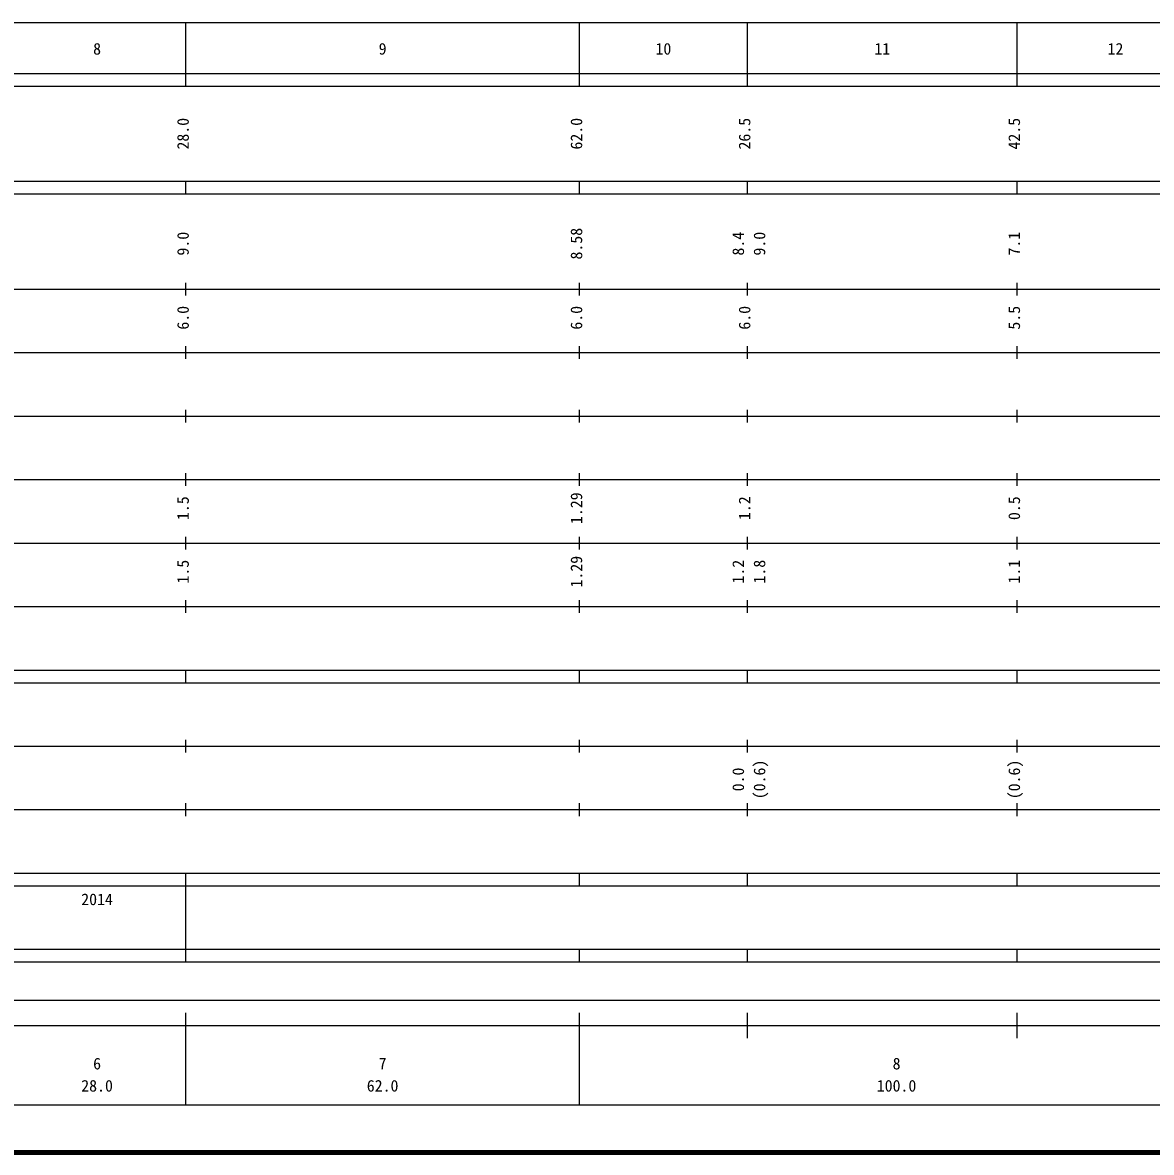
# Model space of a CAD drawing. Units: millimetres on the paper, enlarged 1000 times. Extents: x 40000 to 680000, y 20000 to 380000.
# Drawn here: x 280256 to 458158, y 20000 to 198000 of the extents above; entities that cross this region are included whole.
import ezdxf
from ezdxf.enums import TextEntityAlignment as Align

# ---------------------------------------------------------------- set-up
doc = ezdxf.new("R2010")
doc.units = ezdxf.units.MM
doc.header["$LTSCALE"] = 1000
doc.layers.add('M-TTL', color=2, linetype='Continuous', lineweight=140)
doc.layers.add('M-TTL-BAND', color=7, linetype='Continuous', lineweight=25)
doc.styles.add('ＭＳ ゴシック', font='')
doc.styles.get('ＭＳ ゴシック').set_extended_font_data('MS Gothic')

msp = doc.modelspace()

# ---------------------------------------------------------------- linework, layer by layer
at = {"layer": 'M-TTL'}
msp.add_line((40000, 20000), (680000, 20000), dxfattribs=at)
at = {"layer": 'M-TTL-BAND'}
for p, q in [((68000, 198000), (579000, 198000)), ((306000, 188000), (306000, 198000)), ((368000, 188000), (368000, 198000)), ((394500, 188000), (394500, 198000)), ((437000, 188000), (437000, 198000)), ((40000, 190000), (579000, 190000)), ((40000, 188000), (579000, 188000)), ((40000, 173000), (579000, 173000)), ((306000, 171000), (306000, 173000)), ((368000, 171000), (368000, 173000)), ((394500, 171000), (394500, 173000)), ((437000, 171000), (437000, 173000)), ((40000, 171000), (579000, 171000)), ((306000, 155000), (306000, 157000)), ((368000, 155000), (368000, 157000)), ((394500, 155000), (394500, 157000)), ((437000, 155000), (437000, 157000)), ((40000, 156000), (579000, 156000)), ((46000, 146000), (579000, 146000)), ((306000, 145000), (306000, 147000)), ((368000, 145000), (368000, 147000)), ((394500, 145000), (394500, 147000)), ((437000, 145000), (437000, 147000)), ((52000, 136000), (579000, 136000)), ((306000, 135000), (306000, 137000)), ((368000, 135000), (368000, 137000)), ((394500, 135000), (394500, 137000)), ((437000, 135000), (437000, 137000)), ((306000, 125000), (306000, 127000)), ((368000, 125000), (368000, 127000)), ((394500, 125000), (394500, 127000)), ((437000, 125000), (437000, 127000)), ((46000, 126000), (579000, 126000)), ((52000, 116000), (579000, 116000)), ((306000, 115000), (306000, 117000)), ((368000, 115000), (368000, 117000)), ((394500, 115000), (394500, 117000)), ((437000, 115000), (437000, 117000)), ((306000, 105000), (306000, 107000)), ((368000, 105000), (368000, 107000)), ((394500, 105000), (394500, 107000)), ((437000, 105000), (437000, 107000)), ((46000, 106000), (579000, 106000)), ((40000, 96000), (579000, 96000)), ((306000, 94000), (306000, 96000)), ((368000, 94000), (368000, 96000)), ((394500, 94000), (394500, 96000)), ((437000, 94000), (437000, 96000)), ((40000, 94000), (579000, 94000)), ((49000, 84000), (579000, 84000)), ((306000, 83000), (306000, 85000)), ((368000, 83000), (368000, 85000)), ((394500, 83000), (394500, 85000)), ((437000, 83000), (437000, 85000)), ((306000, 73000), (306000, 75000)), ((368000, 73000), (368000, 75000)), ((394500, 73000), (394500, 75000)), ((437000, 73000), (437000, 75000)), ((40000, 74000), (579000, 74000)), ((40000, 64000), (579000, 64000)), ((306000, 62000), (306000, 64000)), ((368000, 62000), (368000, 64000)), ((394500, 62000), (394500, 64000)), ((437000, 62000), (437000, 64000)), ((40000, 62000), (579000, 62000)), ((306000, 52000), (306000, 62000)), ((40000, 52000), (579000, 52000)), ((306000, 50000), (306000, 52000)), ((368000, 50000), (368000, 52000)), ((394500, 50000), (394500, 52000)), ((437000, 50000), (437000, 52000)), ((40000, 50000), (579000, 50000)), ((71000, 44000), (535000, 44000)), ((306000, 27500), (306000, 42000)), ((368000, 27500), (368000, 42000)), ((394500, 38000), (394500, 42000)), ((437000, 38000), (437000, 42000)), ((40000, 40000), (579000, 40000)), ((68000, 27500), (579000, 27500))]:
    msp.add_line(p, q, dxfattribs=at)

# ---------------------------------------------------------------- texts
at = {"layer": 'M-TTL-BAND', "style": 'ＭＳ ゴシック'}
for s, p in [('8', (291375, 192405)), ('9', (336375, 192405)), ('10', (380000, 192405)), ('11', (414500, 192405)), ('12', (451250, 192405)), ('2014', (289500, 58405)), ('6', (291375, 32523)), ('7', (336375, 32523)), ('8', (417375, 32523)), ('28.0', (289500, 29033)), ('62.0', (334500, 29033)), ('100.0', (414875, 29033))]:
    msp.add_text(s, height=1833, dxfattribs=at).set_placement(p, align=Align.BOTTOM_LEFT)
for s, p in [('28.0', (307000, 178000)), ('62.0', (369000, 178000)), ('26.5', (395500, 178000)), ('42.5', (438000, 178000)), ('9.0', (307000, 161299)), ('8.58', (369000, 160674)), ('8.4', (394500, 161299)), ('9.0', (397851, 161299)), ('7.1', (438000, 161299)), ('6.0', (307000, 149625)), ('6.0', (369000, 149625)), ('6.0', (395500, 149625)), ('5.5', (438000, 149625)), ('1.5', (307000, 119625)), ('1.29', (369000, 119000)), ('1.2', (395500, 119625)), ('0.5', (438000, 119625)), ('1.5', (307000, 109625)), ('1.29', (369000, 109000)), ('1.2', (394500, 109625)), ('1.8', (397851, 109625)), ('1.1', (438000, 109625)), ('0.0', (394500, 76889)), ('(0.6)', (397851, 75639)), ('(0.6)', (438000, 75639))]:
    msp.add_text(s, height=1833, rotation=90, dxfattribs=at).set_placement(p, align=Align.BOTTOM_LEFT)

doc.saveas('drawing.dxf')
